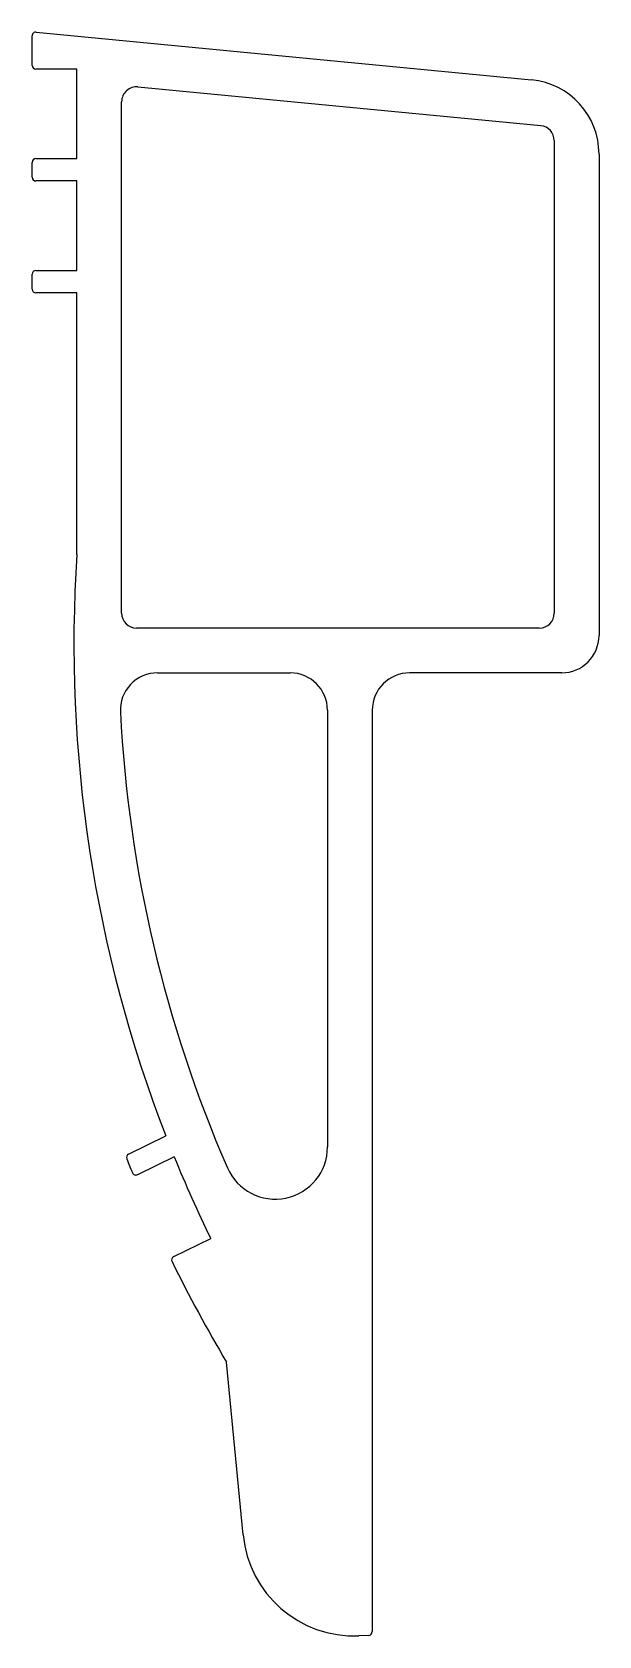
# Model space of a CAD drawing. Extents: x 2399 to 2437, y 150 to 257.
import ezdxf

# ---------------------------------------------------------------- set-up
doc = ezdxf.new("R2010")
doc.units = 0
doc.header["$LTSCALE"] = 15
doc.layers.get('0').update_dxf_attribs({"linetype": 'CONTINUOUS'})

msp = doc.modelspace()

# ---------------------------------------------------------------- linework, layer by layer
at = {"ltscale": 0.05}
for p, q in [((2398.74, 254.92), (2398.74, 256.9)), ((2399.01, 257.15), (2432.21, 253.95)), ((2401.74, 254.67), (2398.99, 254.67)), ((2401.74, 248.67), (2401.74, 254.67)), ((2405.83, 253.48), (2432.83, 250.88)), ((2404.74, 218.21), (2404.74, 252.48)), ((2433.74, 249.88), (2433.74, 218.21)), ((2398.74, 247.42), (2398.74, 248.42)), ((2398.99, 248.67), (2401.74, 248.67)), ((2436.74, 248.97), (2436.74, 216.71)), ((2401.74, 247.17), (2398.99, 247.17)), ((2401.74, 241.17), (2401.74, 247.17)), ((2398.74, 239.92), (2398.74, 240.92)), ((2398.99, 241.17), (2401.74, 241.17)), ((2401.74, 239.67), (2398.99, 239.67)), ((2401.74, 222.14), (2401.74, 239.67)), ((2432.74, 217.21), (2405.74, 217.21)), ((2407.15, 214.21), (2416.04, 214.21)), ((2434.24, 214.21), (2424.04, 214.21)), ((2418.54, 211.71), (2418.54, 182.44)), ((2421.54, 211.71), (2421.54, 149.96)), ((2405.21, 181.96), (2407.7, 183.18)), ((2408.26, 181.78), (2405.8, 180.58)), ((2408.24, 175.1), (2410.71, 176.3)), ((2412.89, 156.45), (2411.77, 168.02)), ((2421.3, 149.71), (2420.65, 149.68))]:
    msp.add_line(p, q, dxfattribs=at)
for centre, radius, start, end in [((2398.99, 256.9), 0.25, 84.5, 180), ((2398.99, 254.92), 0.25, 180, 270), ((2431.74, 248.97), 5, 360, 84.5), ((2405.74, 252.48), 1, 84.5, 180), ((2432.74, 249.88), 1, 360, 84.5), ((2398.99, 248.42), 0.25, 90, 180), ((2398.99, 247.42), 0.25, 180, 270), ((2398.99, 240.92), 0.25, 90, 180), ((2398.99, 239.92), 0.25, 180, 270), ((2492.54, 216.11), 91, 176.2006, 201.2183), ((2405.74, 218.21), 1, 180, 270), ((2432.74, 218.21), 1, 270, 0), ((2434.24, 216.71), 2.5, 270, 360), ((2407.15, 211.71), 2.5, 90, 182.9499), ((2416.04, 211.71), 2.5, 360, 90), ((2424.04, 211.71), 2.5, 90, 180), ((2492.54, 216.11), 88, 182.9499, 203.4857), ((2405.32, 181.74), 0.25, 115.9459, 201.5106), ((2492.54, 216.11), 94, 201.5106, 202.1233), ((2492.54, 216.11), 91, 202.1654, 205.9459), ((2415.04, 182.44), 3.5, 203.4857, 360), ((2405.69, 180.81), 0.25, 202.1233, 295.9459), ((2408.34, 174.87), 0.25, 115.9459, 206.0987), ((2492.54, 216.11), 94, 206.0987, 210.7762), ((2420.35, 157.17), 7.5, 185.5, 272.3), ((2421.29, 149.96), 0.25, 272.3, 0)]:
    msp.add_arc(centre, radius, start, end, dxfattribs=at)

doc.saveas('drawing.dxf')
